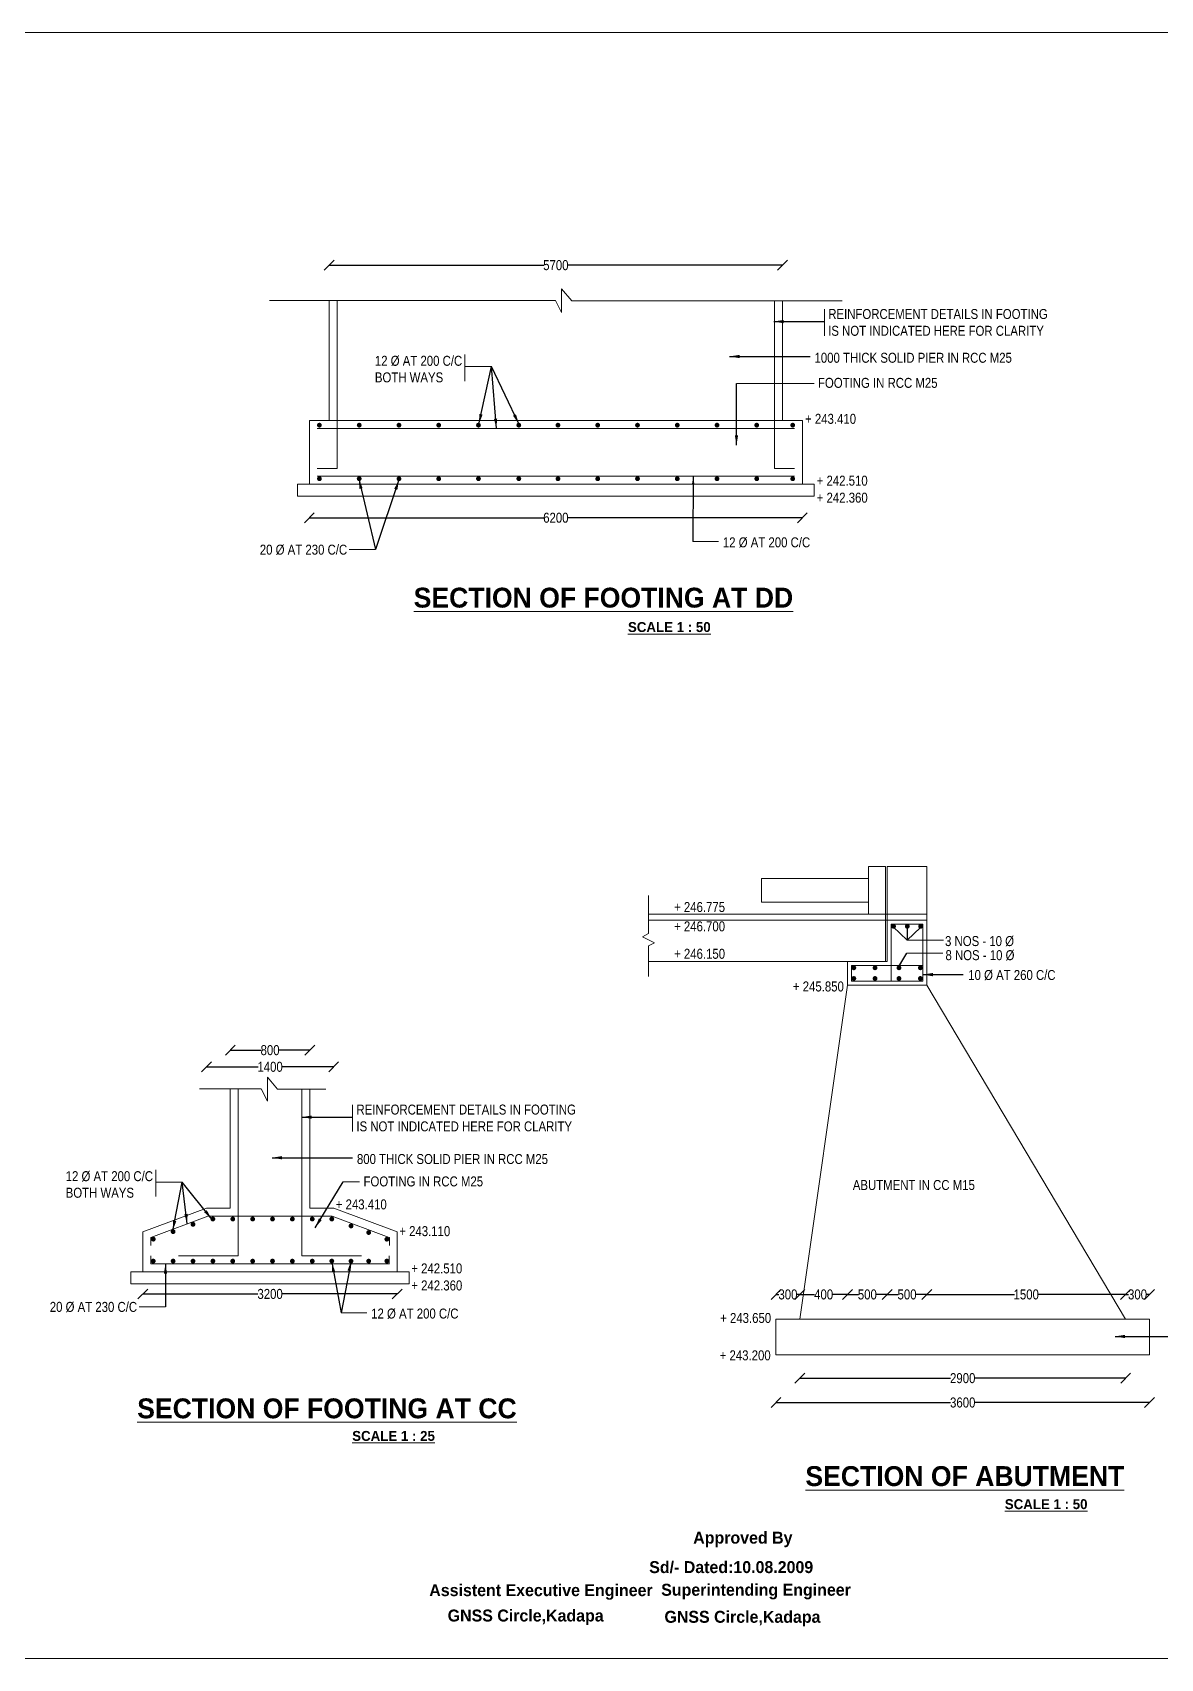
# Model space of a CAD drawing. Header units: millimetres. Extents: x 700700 to 768171, y 47375 to 88272.
# Drawn here: x 717158 to 745529, y 47375 to 88272 of the extents above; entities that cross this region are included whole.
import ezdxf
from ezdxf.enums import TextEntityAlignment as Align

# ---------------------------------------------------------------- set-up
doc = ezdxf.new("R2010")
doc.units = ezdxf.units.MM
doc.header["$LTSCALE"] = 300
doc.header["$MEASUREMENT"] = 0
doc.layers.add('MAIN', color=7, linetype='Continuous')
doc.styles.add('ARIAL NARROW', font='ARIALN.TTF', dxfattribs={"height": 250})
doc.styles.add('arn', font='ARIALN.TTF')
doc.styles.add('CITYBLUEPR', font='cityb___.ttf')
doc.dimstyles.new('STANDARD$0', dxfattribs={"dimscale": 88.888889, "dimtxt": 0.02, "dimasz": 0.02, "dimexe": 0.05, "dimexo": 0.1, "dimgap": 0.002, "dimtad": 2, "dimdec": 0, "dimzin": 1, "dimdsep": 46, "dimtxsty": 'Standard', "dimcen": 0.09, "dimadec": 0, "dimazin": 0, "dimtfac": 1, "dimtdec": 4, "dimtofl": 0, "dimtmove": 0, "dimatfit": 3, "dimfxl": 1, "dimtolj": 1, "dimtzin": 1, "dimarcsym": 0})
doc.dimstyles.new('STANDARD$7', dxfattribs={"dimtxt": 2, "dimasz": 2, "dimexe": 1.25, "dimexo": 0.625, "dimtad": 1, "dimdec": 0, "dimlfac": 0.5, "dimdsep": 46, "dimtxsty": 'ARIAL NARROW', "dimcen": 2.5, "dimdle": 0.1, "dimse1": 1, "dimse2": 1, "dimadec": 0, "dimazin": 0, "dimtfac": 1, "dimtdec": 0, "dimtmove": 0, "dimatfit": 3, "dimfxl": 1, "dimtolj": 1, "dimtzin": 0, "dimarcsym": 0})

# ---------------------------------------------------------------- blocks, each defined once
blk = doc.blocks.new('_Oblique')
at = {"color": 0, "linetype": 'ByBlock', "lineweight": -2}
blk.add_line((-0.5, -0.5), (0.5, 0.5), dxfattribs=at)
blk = doc.blocks.new('*D57')
at = {"layer": 'Defpoints', "color": 0, "linetype": 'ByBlock', "lineweight": 9, "transparency": 16777216}
for p in [(724133, 62675), (722133, 58702), (724133, 58702)]:
    blk.add_point(p, dxfattribs=at)
at = {"layer": 'MAIN', "color": 0, "linetype": 'ByBlock', "lineweight": -2, "transparency": 16777216}
for p, q in [((722133, 62675), (722906, 62675)), ((724133, 62675), (723359, 62675))]:
    blk.add_line(p, q, dxfattribs=at)
at = {"layer": 'MAIN', "color": 0, "linetype": 'ByBlock', "lineweight": -2, "transparency": 16777216, "xscale": 250, "yscale": 250, "zscale": 250, "rotation": 180}
blk.add_blockref('_Oblique', (722133, 62675), dxfattribs=at)
at = {"layer": 'MAIN', "color": 0, "linetype": 'ByBlock', "lineweight": -2, "transparency": 16777216, "xscale": 250, "yscale": 250, "zscale": 250}
blk.add_blockref('_Oblique', (724133, 62675), dxfattribs=at)
at = {"layer": 'MAIN', "color": 0, "linetype": 'ByBlock', "lineweight": 9, "transparency": 16777216, "insert": (723133, 62675), "char_height": 250, "attachment_point": 5, "style": 'ARIAL NARROW'}
blk.add_mtext('\\A1;800', dxfattribs=at)
blk = doc.blocks.new('*D58')
at = {"layer": 'Defpoints', "color": 0, "linetype": 'ByBlock', "lineweight": 9, "transparency": 16777216}
for p in [(724733, 62256), (721533, 58702), (724733, 58702)]:
    blk.add_point(p, dxfattribs=at)
at = {"layer": 'MAIN', "color": 0, "linetype": 'ByBlock', "lineweight": -2, "transparency": 16777216}
for p, q in [((721533, 62256), (722836, 62256)), ((724733, 62256), (723429, 62256))]:
    blk.add_line(p, q, dxfattribs=at)
at = {"layer": 'MAIN', "color": 0, "linetype": 'ByBlock', "lineweight": -2, "transparency": 16777216, "xscale": 250, "yscale": 250, "zscale": 250, "rotation": 180}
blk.add_blockref('_Oblique', (721533, 62256), dxfattribs=at)
at = {"layer": 'MAIN', "color": 0, "linetype": 'ByBlock', "lineweight": -2, "transparency": 16777216, "xscale": 250, "yscale": 250, "zscale": 250}
blk.add_blockref('_Oblique', (724733, 62256), dxfattribs=at)
at = {"layer": 'MAIN', "color": 0, "linetype": 'ByBlock', "lineweight": 9, "transparency": 16777216, "insert": (723133, 62256), "char_height": 250, "attachment_point": 5, "style": 'ARIAL NARROW'}
blk.add_mtext('\\A1;1400', dxfattribs=at)
blk = doc.blocks.new('*D59')
at = {"layer": 'Defpoints', "color": 0, "linetype": 'ByBlock', "lineweight": 9, "transparency": 16777216}
for p in [(719933, 57102), (726333, 57102), (726333, 56543)]:
    blk.add_point(p, dxfattribs=at)
at = {"layer": 'MAIN', "color": 0, "linetype": 'ByBlock', "lineweight": -2, "transparency": 16777216}
for p, q in [((719933, 56543), (722827, 56543)), ((726333, 56543), (723439, 56543))]:
    blk.add_line(p, q, dxfattribs=at)
at = {"layer": 'MAIN', "color": 0, "linetype": 'ByBlock', "lineweight": -2, "transparency": 16777216, "xscale": 250, "yscale": 250, "zscale": 250, "rotation": 180}
blk.add_blockref('_Oblique', (719933, 56543), dxfattribs=at)
at = {"layer": 'MAIN', "color": 0, "linetype": 'ByBlock', "lineweight": -2, "transparency": 16777216, "xscale": 250, "yscale": 250, "zscale": 250}
blk.add_blockref('_Oblique', (726333, 56543), dxfattribs=at)
at = {"layer": 'MAIN', "color": 0, "linetype": 'ByBlock', "lineweight": 9, "transparency": 16777216, "insert": (723133, 56543), "char_height": 250, "attachment_point": 5, "style": 'ARIAL NARROW'}
blk.add_mtext('\\A1;3200', dxfattribs=at)
blk = doc.blocks.new('*D60')
at = {"layer": 'Defpoints', "color": 0, "linetype": 'ByBlock', "lineweight": 9, "transparency": 16777216}
for p in [(736021, 82420), (724621, 81535), (736021, 81526)]:
    blk.add_point(p, dxfattribs=at)
at = {"layer": 'MAIN', "color": 0, "linetype": 'ByBlock', "lineweight": -2, "transparency": 16777216}
for p, q in [((724621, 82420), (730015, 82420)), ((736021, 82420), (730627, 82420))]:
    blk.add_line(p, q, dxfattribs=at)
at = {"layer": 'MAIN', "color": 0, "linetype": 'ByBlock', "lineweight": -2, "transparency": 16777216, "xscale": 250, "yscale": 250, "zscale": 250, "rotation": 180}
blk.add_blockref('_Oblique', (724621, 82420), dxfattribs=at)
at = {"layer": 'MAIN', "color": 0, "linetype": 'ByBlock', "lineweight": -2, "transparency": 16777216, "xscale": 250, "yscale": 250, "zscale": 250}
blk.add_blockref('_Oblique', (736021, 82420), dxfattribs=at)
at = {"layer": 'MAIN', "color": 0, "linetype": 'ByBlock', "lineweight": 9, "transparency": 16777216, "insert": (730321, 82420), "char_height": 250, "attachment_point": 5, "style": 'ARIAL NARROW'}
blk.add_mtext('\\A1;5700', dxfattribs=at)
blk = doc.blocks.new('*D61')
at = {"layer": 'Defpoints', "color": 0, "linetype": 'ByBlock', "lineweight": 9, "transparency": 16777216}
for p in [(724121, 76910), (736521, 76910), (736521, 76066)]:
    blk.add_point(p, dxfattribs=at)
at = {"layer": 'MAIN', "color": 0, "linetype": 'ByBlock', "lineweight": -2, "transparency": 16777216}
for p, q in [((724121, 76066), (730015, 76066)), ((736521, 76066), (730627, 76066))]:
    blk.add_line(p, q, dxfattribs=at)
at = {"layer": 'MAIN', "color": 0, "linetype": 'ByBlock', "lineweight": -2, "transparency": 16777216, "xscale": 250, "yscale": 250, "zscale": 250, "rotation": 180}
blk.add_blockref('_Oblique', (724121, 76066), dxfattribs=at)
at = {"layer": 'MAIN', "color": 0, "linetype": 'ByBlock', "lineweight": -2, "transparency": 16777216, "xscale": 250, "yscale": 250, "zscale": 250}
blk.add_blockref('_Oblique', (736521, 76066), dxfattribs=at)
at = {"layer": 'MAIN', "color": 0, "linetype": 'ByBlock', "lineweight": 9, "transparency": 16777216, "insert": (730321, 76066), "char_height": 250, "attachment_point": 5, "style": 'ARIAL NARROW'}
blk.add_mtext('\\A1;6200', dxfattribs=at)
blk = doc.blocks.new('*D62')
at = {"layer": 'Defpoints', "color": 0, "linetype": 'ByBlock', "lineweight": 9, "transparency": 16777216}
for p in [(735858, 55013), (745253, 55013), (745253, 53812)]:
    blk.add_point(p, dxfattribs=at)
at = {"layer": 'MAIN', "color": 0, "linetype": 'ByBlock', "lineweight": -2, "transparency": 16777216}
for p, q in [((735858, 53812), (740250, 53812)), ((745253, 53812), (740861, 53812))]:
    blk.add_line(p, q, dxfattribs=at)
at = {"layer": 'MAIN', "color": 0, "linetype": 'ByBlock', "lineweight": -2, "transparency": 16777216, "xscale": 250, "yscale": 250, "zscale": 250, "rotation": 180}
blk.add_blockref('_Oblique', (735858, 53812), dxfattribs=at)
at = {"layer": 'MAIN', "color": 0, "linetype": 'ByBlock', "lineweight": -2, "transparency": 16777216, "xscale": 250, "yscale": 250, "zscale": 250}
blk.add_blockref('_Oblique', (745253, 53812), dxfattribs=at)
at = {"layer": 'MAIN', "color": 0, "linetype": 'ByBlock', "lineweight": 9, "transparency": 16777216, "insert": (740555, 53812), "char_height": 250, "attachment_point": 5, "style": 'ARIAL NARROW'}
blk.add_mtext('\\A1;3600', dxfattribs=at)
blk = doc.blocks.new('*D63')
at = {"layer": 'Defpoints', "color": 0, "linetype": 'ByBlock', "lineweight": 9, "transparency": 16777216}
for p in [(736457, 55913), (744653, 55913), (744653, 54425)]:
    blk.add_point(p, dxfattribs=at)
at = {"layer": 'MAIN', "color": 0, "linetype": 'ByBlock', "lineweight": -2, "transparency": 16777216}
for p, q in [((736457, 54425), (740248, 54425)), ((744653, 54425), (740863, 54425))]:
    blk.add_line(p, q, dxfattribs=at)
at = {"layer": 'MAIN', "color": 0, "linetype": 'ByBlock', "lineweight": -2, "transparency": 16777216, "xscale": 250, "yscale": 250, "zscale": 250, "rotation": 180}
blk.add_blockref('_Oblique', (736457, 54425), dxfattribs=at)
at = {"layer": 'MAIN', "color": 0, "linetype": 'ByBlock', "lineweight": -2, "transparency": 16777216, "xscale": 250, "yscale": 250, "zscale": 250}
blk.add_blockref('_Oblique', (744653, 54425), dxfattribs=at)
at = {"layer": 'MAIN', "color": 0, "linetype": 'ByBlock', "lineweight": 9, "transparency": 16777216, "insert": (740555, 54425), "char_height": 250, "attachment_point": 5, "style": 'ARIAL NARROW'}
blk.add_mtext('\\A1;2900', dxfattribs=at)
blk = doc.blocks.new('*D64')
at = {"layer": 'Defpoints', "color": 0, "linetype": 'ByBlock', "lineweight": 9, "transparency": 16777216}
for p in [(736457, 56530), (735858, 56327), (736457, 56327)]:
    blk.add_point(p, dxfattribs=at)
at = {"layer": 'MAIN', "color": 0, "linetype": 'ByBlock', "lineweight": -2, "transparency": 16777216}
for p, q in [((735858, 56530), (735931, 56530)), ((736458, 56530), (736384, 56530))]:
    blk.add_line(p, q, dxfattribs=at)
at = {"layer": 'MAIN', "color": 0, "linetype": 'ByBlock', "lineweight": -2, "transparency": 16777216, "xscale": 250, "yscale": 250, "zscale": 250, "rotation": 180}
blk.add_blockref('_Oblique', (735858, 56530), dxfattribs=at)
at = {"layer": 'MAIN', "color": 0, "linetype": 'ByBlock', "lineweight": -2, "transparency": 16777216, "xscale": 250, "yscale": 250, "zscale": 250}
blk.add_blockref('_Oblique', (736457, 56530), dxfattribs=at)
at = {"layer": 'MAIN', "color": 0, "linetype": 'ByBlock', "lineweight": 9, "transparency": 16777216, "insert": (736158, 56530), "char_height": 250, "attachment_point": 5, "style": 'ARIAL NARROW'}
blk.add_mtext('\\A1;300', dxfattribs=at)
blk = doc.blocks.new('*D65')
at = {"layer": 'Defpoints', "color": 0, "linetype": 'ByBlock', "lineweight": 9, "transparency": 16777216}
for p in [(737657, 64752), (737657, 56530), (736457, 56356)]:
    blk.add_point(p, dxfattribs=at)
at = {"layer": 'MAIN', "color": 0, "linetype": 'ByBlock', "lineweight": -2, "transparency": 16777216}
for p, q in [((736457, 56530), (736827, 56530)), ((737657, 56530), (737287, 56530))]:
    blk.add_line(p, q, dxfattribs=at)
at = {"layer": 'MAIN', "color": 0, "linetype": 'ByBlock', "lineweight": -2, "transparency": 16777216, "xscale": 250, "yscale": 250, "zscale": 250, "rotation": 180}
blk.add_blockref('_Oblique', (736457, 56530), dxfattribs=at)
at = {"layer": 'MAIN', "color": 0, "linetype": 'ByBlock', "lineweight": -2, "transparency": 16777216, "xscale": 250, "yscale": 250, "zscale": 250}
blk.add_blockref('_Oblique', (737657, 56530), dxfattribs=at)
at = {"layer": 'MAIN', "color": 0, "linetype": 'ByBlock', "lineweight": 9, "transparency": 16777216, "insert": (737057, 56530), "char_height": 250, "attachment_point": 5, "style": 'ARIAL NARROW'}
blk.add_mtext('\\A1;400', dxfattribs=at)
blk = doc.blocks.new('*D66')
at = {"layer": 'Defpoints', "color": 0, "linetype": 'ByBlock', "lineweight": 9, "transparency": 16777216}
for p in [(738656, 65345), (737657, 64737), (738656, 56530)]:
    blk.add_point(p, dxfattribs=at)
at = {"layer": 'MAIN', "color": 0, "linetype": 'ByBlock', "lineweight": -2, "transparency": 16777216}
for p, q in [((737657, 56530), (737930, 56530)), ((738656, 56530), (738383, 56530))]:
    blk.add_line(p, q, dxfattribs=at)
at = {"layer": 'MAIN', "color": 0, "linetype": 'ByBlock', "lineweight": -2, "transparency": 16777216, "xscale": 250, "yscale": 250, "zscale": 250, "rotation": 180}
blk.add_blockref('_Oblique', (737657, 56530), dxfattribs=at)
at = {"layer": 'MAIN', "color": 0, "linetype": 'ByBlock', "lineweight": -2, "transparency": 16777216, "xscale": 250, "yscale": 250, "zscale": 250}
blk.add_blockref('_Oblique', (738656, 56530), dxfattribs=at)
at = {"layer": 'MAIN', "color": 0, "linetype": 'ByBlock', "lineweight": 9, "transparency": 16777216, "insert": (738156, 56530), "char_height": 250, "attachment_point": 5, "style": 'ARIAL NARROW'}
blk.add_mtext('\\A1;500', dxfattribs=at)
blk = doc.blocks.new('*D67')
at = {"layer": 'Defpoints', "color": 0, "linetype": 'ByBlock', "lineweight": 9, "transparency": 16777216}
for p in [(739655, 65345), (738656, 64737), (739655, 56530)]:
    blk.add_point(p, dxfattribs=at)
at = {"layer": 'MAIN', "color": 0, "linetype": 'ByBlock', "lineweight": -2, "transparency": 16777216}
for p, q in [((738656, 56530), (738929, 56530)), ((739655, 56530), (739381, 56530))]:
    blk.add_line(p, q, dxfattribs=at)
at = {"layer": 'MAIN', "color": 0, "linetype": 'ByBlock', "lineweight": -2, "transparency": 16777216, "xscale": 250, "yscale": 250, "zscale": 250, "rotation": 180}
blk.add_blockref('_Oblique', (738656, 56530), dxfattribs=at)
at = {"layer": 'MAIN', "color": 0, "linetype": 'ByBlock', "lineweight": -2, "transparency": 16777216, "xscale": 250, "yscale": 250, "zscale": 250}
blk.add_blockref('_Oblique', (739655, 56530), dxfattribs=at)
at = {"layer": 'MAIN', "color": 0, "linetype": 'ByBlock', "lineweight": 9, "transparency": 16777216, "insert": (739155, 56530), "char_height": 250, "attachment_point": 5, "style": 'ARIAL NARROW'}
blk.add_mtext('\\A1;500', dxfattribs=at)
blk = doc.blocks.new('*D68')
at = {"layer": 'Defpoints', "color": 0, "linetype": 'ByBlock', "lineweight": 9, "transparency": 16777216}
for p in [(739655, 64314), (744652, 56530), (744652, 55918)]:
    blk.add_point(p, dxfattribs=at)
at = {"layer": 'MAIN', "color": 0, "linetype": 'ByBlock', "lineweight": -2, "transparency": 16777216}
for p, q in [((739654, 56530), (741857, 56530)), ((744652, 56530), (742450, 56530))]:
    blk.add_line(p, q, dxfattribs=at)
at = {"layer": 'MAIN', "color": 0, "linetype": 'ByBlock', "lineweight": -2, "transparency": 16777216, "xscale": 250, "yscale": 250, "zscale": 250, "rotation": 180}
blk.add_blockref('_Oblique', (739655, 56530), dxfattribs=at)
at = {"layer": 'MAIN', "color": 0, "linetype": 'ByBlock', "lineweight": -2, "transparency": 16777216, "xscale": 250, "yscale": 250, "zscale": 250}
blk.add_blockref('_Oblique', (744652, 56530), dxfattribs=at)
at = {"layer": 'MAIN', "color": 0, "linetype": 'ByBlock', "lineweight": 9, "transparency": 16777216, "insert": (742153, 56530), "char_height": 250, "attachment_point": 5, "style": 'ARIAL NARROW'}
blk.add_mtext('\\A1;1500', dxfattribs=at)
blk = doc.blocks.new('*D69')
at = {"layer": 'Defpoints', "color": 0, "linetype": 'ByBlock', "lineweight": 9, "transparency": 16777216}
for p in [(745252, 56530), (744652, 55918), (745252, 55918)]:
    blk.add_point(p, dxfattribs=at)
at = {"layer": 'MAIN', "color": 0, "linetype": 'ByBlock', "lineweight": -2, "transparency": 16777216}
for p, q in [((744652, 56530), (744726, 56530)), ((745252, 56530), (745178, 56530))]:
    blk.add_line(p, q, dxfattribs=at)
at = {"layer": 'MAIN', "color": 0, "linetype": 'ByBlock', "lineweight": -2, "transparency": 16777216, "xscale": 250, "yscale": 250, "zscale": 250, "rotation": 180}
blk.add_blockref('_Oblique', (744652, 56530), dxfattribs=at)
at = {"layer": 'MAIN', "color": 0, "linetype": 'ByBlock', "lineweight": -2, "transparency": 16777216, "xscale": 250, "yscale": 250, "zscale": 250}
blk.add_blockref('_Oblique', (745252, 56530), dxfattribs=at)
at = {"layer": 'MAIN', "color": 0, "linetype": 'ByBlock', "lineweight": 9, "transparency": 16777216, "insert": (744952, 56530), "char_height": 250, "attachment_point": 5, "style": 'ARIAL NARROW'}
blk.add_mtext('\\A1;300', dxfattribs=at)

msp = doc.modelspace()

# ---------------------------------------------------------------- linework, layer by layer
at = {"lineweight": 9}
for p, q in [((700700.4, 88272.3), (768169.8, 88272.3)), ((730467, 81228.1), (730467, 81825.8)), ((730467, 81825.8), (730723.4, 81527)), ((723121.5, 81535), (730310.2, 81535)), ((730310.2, 81535), (730467, 81228.1)), ((730723.4, 81527), (737520.5, 81527)), ((723065.9, 61395.4), (723065.9, 61993.1)), ((723065.9, 61993.1), (723322.3, 61694.2)), ((721356.2, 61702.3), (722909.1, 61702.3)), ((722909.1, 61702.3), (723065.9, 61395.4)), ((723322.3, 61694.2), (724533.3, 61694.2)), ((768169.8, 47375.1), (700700.4, 47375.1))]:
    msp.add_line(p, q, dxfattribs=at)
at = {"linetype": 'ByBlock', "lineweight": 9}
for p, q in [((724621, 81534.5), (724621.5, 81535)), ((724621, 78509.5), (724621, 81534.5)), ((724821, 77309.5), (724821, 81513.5)), ((735821, 77309.5), (735821, 81513.5)), ((736021, 81526.5), (736020.5, 81527)), ((736021, 78509.5), (736021, 81526.5)), ((737075.6, 81311.5), (737075.6, 80639)), ((728034.5, 80177.3), (728034.5, 79504.8)), ((728700.1, 79867.7), (728034.5, 79867.7)), ((734864, 79447.4), (736816.5, 79447.5)), ((724121, 76909.5), (724121, 78509.5)), ((724121, 78509.5), (736521, 78509.5)), ((724321, 78309.5), (736321, 78309.5)), ((736521, 76909.5), (736521, 78509.5)), ((724321, 77309.5), (724821, 77309.5)), ((735821, 77309.5), (736321, 77309.5)), ((723821, 76909.5), (736821, 76909.5)), ((723821, 76609.5), (723821, 76909.5)), ((724321, 77109.5), (736321, 77109.5)), ((736821, 76909.5), (736821, 76609.5)), ((736821, 76609.5), (723821, 76609.5)), ((725786.5, 75268.3), (725120.9, 75268.3)), ((733768, 75470), (734410.3, 75470)), ((732658.6, 66097.7), (733658.1, 66097.7)), ((732658.6, 65947.8), (733658.1, 65947.8)), ((739655.1, 66097.7), (733658.1, 66097.7)), ((739655.1, 65947.8), (733658.1, 65947.8)), ((738615.6, 64908.3), (738615.6, 66097.7)), ((738655.6, 64908.3), (738655.6, 66097.7)), ((738755.6, 65847.3), (738756.1, 65847.8)), ((738755.6, 64408.6), (738755.6, 65847.3)), ((739554.6, 65847.8), (738756.1, 65847.8)), ((739554.6, 65847.8), (739555.1, 65847.3)), ((739555.1, 64409.1), (739555.1, 65847.3)), ((739655.1, 64308.6), (739655.1, 66097.7)), ((739655.1, 64308.6), (739655.1, 66097.7)), ((739148, 65444.8), (740075, 65444.8)), ((739151.5, 65114.4), (740058, 65114.4)), ((737656.1, 64908.3), (732658.6, 64908.3)), ((737656.1, 64308.6), (737656.1, 64908.3)), ((738655.6, 64908.3), (737656.1, 64908.3)), ((737756.6, 64808.3), (737756.1, 64807.8)), ((737756.1, 64409.1), (737756.1, 64807.8)), ((739555.1, 64808.3), (737756.6, 64808.3)), ((736457.5, 55912.8), (737656.9, 64308.6)), ((739655.1, 64308.6), (737656.1, 64308.6)), ((737756.6, 64408.6), (737756.1, 64409.1)), ((739554.6, 64408.6), (737756.6, 64408.6)), ((739554.6, 64408.6), (739555.1, 64409.1)), ((744653.4, 55912.8), (739655.9, 64308.6)), ((722132.7, 61702.3), (722132.7, 58702.3)), ((722332.7, 61702.3), (722332.7, 57502.3)), ((723932.7, 61702.3), (723932.7, 57502.3)), ((724132.7, 61702.3), (724132.7, 58702.3)), ((725208.5, 61300.8), (725208.5, 60628.3)), ((720257.4, 59668.6), (720257.4, 58996.1)), ((720923, 59359), (720257.4, 59359)), ((724132.7, 59702.3), (724132.7, 58702.3)), ((724968.6, 59361.8), (725385.4, 59361.8)), ((721532.7, 58702.3), (719932.7, 58102.3)), ((721568.8, 58502.2), (720133, 57963.8)), ((722132.7, 58702.3), (721532.7, 58702.3)), ((724132.7, 58502.3), (721569, 58502.3)), ((724132.7, 58702.3), (724732.7, 58702.3)), ((724132.7, 58502.3), (724696.3, 58502.3)), ((726132.3, 57963.8), (724696.5, 58502.2)), ((726332.7, 58102.3), (724732.7, 58702.3)), ((719932.7, 58102.3), (719932.7, 57102.3)), ((726332.7, 57102.3), (726332.7, 58102.3)), ((720132.7, 57963.3), (720132.7, 57763.3)), ((726132.7, 57963.3), (726132.7, 57763.3)), ((720133.2, 57302.3), (720133.2, 57502.3)), ((720133.2, 57302.3), (726132.2, 57302.3)), ((722332.7, 57502.3), (720832.7, 57502.3)), ((723932.7, 57502.3), (725432.7, 57502.3)), ((726132.2, 57302.3), (726132.2, 57502.3)), ((719932.7, 57102.3), (719632.7, 57102.3)), ((719632.7, 57102.3), (719632.7, 56802.3)), ((719932.7, 57102.3), (726332.7, 57102.3)), ((726632.7, 57102.3), (726332.7, 57102.3)), ((726632.7, 56802.3), (726632.7, 57102.3)), ((719632.7, 56802.3), (726632.7, 56802.3)), ((720502.9, 56221.8), (719837.3, 56221.8)), ((724922.1, 56072.1), (725564.4, 56072.1)), ((736457.5, 55912.8), (735857.8, 55912.8)), ((735857.8, 55912.8), (735857.8, 55013.3)), ((736457.5, 55912.8), (744653.4, 55912.8)), ((745253.1, 55912.8), (744653.4, 55912.8)), ((745253.1, 55912.8), (744653.4, 55912.8)), ((745253.1, 55013.3), (745253.1, 55912.8)), ((735857.8, 55013.3), (745253.1, 55013.3)), ((735857.8, 55013.3), (745253.1, 55013.3))]:
    msp.add_line(p, q, dxfattribs=at)
at = {"lineweight": 9, "const_width": 60}
for points in [[(724344.7, 78396.3, -1), (724404.7, 78396.3, -1)], [(725344.7, 78396.3, -1), (725404.7, 78396.3, -1)], [(726344.7, 78396.3, -1), (726404.7, 78396.3, -1)], [(727344.7, 78396.3, -1), (727404.7, 78396.3, -1)], [(728344.7, 78396.3, -1), (728404.7, 78396.3, -1)], [(729359.2, 78396.3, -1), (729419.2, 78396.3, -1)], [(730344.7, 78396.3, -1), (730404.7, 78396.3, -1)], [(731344.7, 78396.3, -1), (731404.7, 78396.3, -1)], [(732344.7, 78396.3, -1), (732404.7, 78396.3, -1)], [(733344.7, 78396.3, -1), (733404.7, 78396.3, -1)], [(734344.7, 78396.3, -1), (734404.7, 78396.3, -1)], [(735344.7, 78396.3, -1), (735404.7, 78396.3, -1)], [(736248.7, 78396.3, -1), (736308.7, 78396.3, -1)], [(724344.7, 77048.3, -1), (724404.7, 77048.3, -1)], [(725344.7, 77048.3, -1), (725404.7, 77048.3, -1)], [(726344.7, 77048.3, -1), (726404.7, 77048.3, -1)], [(727344.7, 77048.3, -1), (727404.7, 77048.3, -1)], [(728344.7, 77048.3, -1), (728404.7, 77048.3, -1)], [(729359.2, 77048.3, -1), (729419.2, 77048.3, -1)], [(730344.7, 77048.3, -1), (730404.7, 77048.3, -1)], [(731344.7, 77048.3, -1), (731404.7, 77048.3, -1)], [(732344.7, 77048.3, -1), (732404.7, 77048.3, -1)], [(733344.7, 77048.3, -1), (733404.7, 77048.3, -1)], [(734344.7, 77048.3, -1), (734404.7, 77048.3, -1)], [(735344.7, 77048.3, -1), (735404.7, 77048.3, -1)], [(736248.7, 77048.3, -1), (736308.7, 77048.3, -1)], [(738786.2, 65791.3, -1), (738846.2, 65791.3, -1)], [(739131.2, 65791.3, -1), (739191.2, 65791.3, -1)], [(739465.7, 65791.3, -1), (739525.7, 65791.3, -1)], [(737786.2, 64747.3, -1), (737846.2, 64747.3, -1)], [(738320.2, 64747.3, -1), (738380.2, 64747.3, -1)], [(738920.7, 64747.3, -1), (738980.7, 64747.3, -1)], [(739460.2, 64747.3, -1), (739520.2, 64747.3, -1)], [(737786.2, 64479.3, -1), (737846.2, 64479.3, -1)], [(738320.2, 64479.3, -1), (738380.2, 64479.3, -1)], [(738920.7, 64479.3, -1), (738980.7, 64479.3, -1)], [(739460.2, 64479.3, -1), (739520.2, 64479.3, -1)], [(721664.1, 58428, -1), (721724.1, 58428, -1)], [(722164.1, 58428, -1), (722224.1, 58428, -1)], [(722664.1, 58428, -1), (722724.1, 58428, -1)], [(723164.1, 58428, -1), (723224.1, 58428, -1)], [(723664.1, 58428, -1), (723724.1, 58428, -1)], [(724164.1, 58428, -1), (724224.1, 58428, -1)], [(724655.6, 58428, -1), (724715.6, 58428, -1)], [(720664.1, 58110, -1), (720724.1, 58110, -1)], [(721164.1, 58295, -1), (721224.1, 58295, -1)], [(725138.6, 58253.5, -1), (725198.6, 58253.5, -1)], [(725583.1, 58089, -1), (725643.1, 58089, -1)], [(720164.1, 57922.5, -1), (720224.1, 57922.5, -1)], [(726040.1, 57921, -1), (726100.1, 57921, -1)], [(720164.1, 57370.5, -1), (720224.1, 57370.5, -1)], [(720664.1, 57370.5, -1), (720724.1, 57370.5, -1)], [(721164.1, 57370.5, -1), (721224.1, 57370.5, -1)], [(721664.1, 57370.5, -1), (721724.1, 57370.5, -1)], [(722164.1, 57370.5, -1), (722224.1, 57370.5, -1)], [(722664.1, 57370.5, -1), (722724.1, 57370.5, -1)], [(723164.1, 57370.5, -1), (723224.1, 57370.5, -1)], [(723664.1, 57370.5, -1), (723724.1, 57370.5, -1)], [(724164.1, 57370.5, -1), (724224.1, 57370.5, -1)], [(724655.6, 57370.5, -1), (724715.6, 57370.5, -1)], [(725138.6, 57370.5, -1), (725198.6, 57370.5, -1)], [(725583.1, 57370.5, -1), (725643.1, 57370.5, -1)], [(726040.1, 57370.5, -1), (726100.1, 57370.5, -1)]]:
    msp.add_lwpolyline(points, format="xyb", close=True, dxfattribs=at)
at = {"linetype": 'ByBlock', "lineweight": 9}
msp.add_lwpolyline([(735493.2, 66397.6), (738185.8, 66397.6), (738185.8, 66997.3), (735493.2, 66997.3)], close=True, dxfattribs=at)
for centre, start, end in [((721569, 58501.8), 90, 110.55605), ((724696.3, 58501.8), 69.44395, 90), ((720133.2, 57963.3), 110.55605, 180), ((726132.2, 57963.3), 0, 69.44395), ((720133.2, 57302.8), 180, 270), ((726132.2, 57302.8), 270, 0)]:
    msp.add_arc(centre, 0.5, start, end, dxfattribs=at)
at = {"layer": 'MAIN', "linetype": 'ByBlock', "lineweight": 9}
for p, q in [((738185.8, 67297.1), (738615.6, 67297.1)), ((738185.8, 66097.7), (738185.8, 67297.1)), ((738615.6, 66097.7), (738615.6, 67297.1)), ((738655.6, 66097.7), (738655.6, 67297.1)), ((738655.6, 67297.1), (739655.1, 67297.1)), ((739655.1, 66097.7), (739655.1, 67297.1)), ((739655.1, 66097.7), (739655.1, 66797.4)), ((732648.6, 65606.9), (732648.6, 66562.5))]:
    msp.add_line(p, q, dxfattribs=at)
at = {"layer": 'MAIN', "lineweight": 9}
for p, q in [((732496.9, 65529.6), (732648.6, 65606.9)), ((732800.2, 65375.1), (732496.9, 65529.6)), ((732800.2, 65374.9), (732648.5, 65297.7)), ((732648.5, 65297.7), (732648.5, 64526.8))]:
    msp.add_line(p, q, dxfattribs=at)

# ---------------------------------------------------------------- texts
at = {"lineweight": 9}
for s, height, style, p in [('REINFORCEMENT DETAILS IN FOOTING', 250, 'ARIAL NARROW', (737172.8, 81067.5)), ('REINFORCEMENT DETAILS IN FOOTING', 250, 'ARIAL NARROW', (725305.7, 61056.7)), ('      Approved By', 300, 'CITYBLUEPR', (733107.8, 50263.2)), ('Sd/- Dated:10.08.2009', 300, 'CITYBLUEPR', (732669.4, 49523.2)), ('Assistent Executive Engineer', 300, 'CITYBLUEPR', (727137.4, 48943.2)), ('Superintending Engineer', 300, 'CITYBLUEPR', (732970.9, 48953.2)), ('GNSS Circle,Kadapa', 300, 'CITYBLUEPR', (727600, 48305.5)), ('GNSS Circle,Kadapa', 300, 'CITYBLUEPR', (733052.5, 48273.2))]:
    msp.add_text(s, height=height, dxfattribs=dict(at, style=style)).set_placement(p)
at = {"lineweight": 9, "char_height": 250, "attachment_point": 7, "style": 'ARIAL NARROW'}
for s, insert in [(' IS NOT INDICATED HERE FOR CLARITY', (737091.4, 80641.1)), ('1000 THICK SOLID PIER IN RCC M25', (736827.4, 79962.9)), ('12 %%C AT 200 C/C\\PBOTH WAYS', (725769, 79469.6)), ('FOOTING IN RCC M25', (736914.7, 79331.7)), ('20 %%C AT 230 C/C', (722875.1, 75130.7)), ('12 %%C AT 200 C/C ', (734522.1, 75314.6)), ('3 NOS - 10 %%C', (740110.4, 65285)), ('8 NOS - 10 %%C', (740121.4, 64930.9)), ('10 %%C AT 260 C/C', (740694.2, 64432.1)), (' IS NOT INDICATED HERE FOR CLARITY', (725224.3, 60630.4)), ('800 THICK SOLID PIER IN RCC M25', (725318.3, 59809.2)), ('12 %%C AT 200 C/C\\PBOTH WAYS', (717991.9, 58960.9)), ('FOOTING IN RCC M25', (725483.6, 59245.9)), ('ABUTMENT IN CC M15', (737790.4, 59155.7)), ('20 %%C AT 230 C/C', (717591.5, 56084.1)), ('12 %%C AT 200 C/C ', (725676.1, 55916.7))]:
    msp.add_mtext(s, dxfattribs=dict(at, insert=insert))
at = {"layer": 'MAIN', "lineweight": 9}
for s, height, style, p in [('+ 243.410', 250, 'ARIAL NARROW', (736589.9, 78430.4)), ('+ 242.510', 250, 'ARIAL NARROW', (736882.4, 76876.1)), ('+ 242.360', 250, 'ARIAL NARROW', (736883, 76447.5)), ('%%USECTION OF FOOTING AT DD', 500, 'CITYBLUEPR', (726745, 73808.1)), ('%%USCALE 1 : 50', 250, 'CITYBLUEPR', (732134.5, 73192.9)), ('+ 246.775', 250, 'ARIAL NARROW', (733295, 66152)), ('+ 246.700', 250, 'ARIAL NARROW', (733295, 65665.5)), ('+ 246.150', 250, 'ARIAL NARROW', (733295, 64975)), ('+ 245.850', 250, 'ARIAL NARROW', (736283.7, 64153.4)), ('+ 243.410', 250, 'ARIAL NARROW', (724785.3, 58671.2)), ('+ 243.110', 250, 'ARIAL NARROW', (726383.3, 57998.8)), ('+ 242.510', 250, 'ARIAL NARROW', (726685.3, 57061.4)), ('+ 242.360', 250, 'ARIAL NARROW', (726685.9, 56632.8)), ('+ 243.650', 250, 'ARIAL NARROW', (734454.1, 55815.2)), ('+ 243.200', 250, 'ARIAL NARROW', (734442.5, 54875.3)), ('%%USECTION OF FOOTING AT CC', 500, 'CITYBLUEPR', (719790.2, 53416.1)), ('%%USCALE 1 : 25', 250, 'CITYBLUEPR', (725198.2, 52847.9))]:
    msp.add_text(s, height=height, dxfattribs=dict(at, style=style)).set_placement(p)
at = {"layer": 'MAIN', "lineweight": 9, "style": 'CITYBLUEPR'}
for s, height, p in [('%%uSECTION OF ABUTMENT', 500, (740608.5, 51712.3)), ('%%USCALE 1 : 50', 250, (742653.3, 51131.9))]:
    msp.add_text(s, height=height, dxfattribs=at).set_placement(p, align=Align.CENTER)

# ---------------------------------------------------------------- dimensions: what is measured, and where the dimension line sits
at = {"layer": 'MAIN', "linetype": 'ByBlock', "lineweight": 9}
for base, p1, p2, text, picture, middle in [((736021, 82420), (724621.5, 81535), (736021, 81526.5), '5700', '*D60', (730321.2, 82420)), ((736521, 76065.5), (724121, 76909.5), (736521, 76909.5), '6200', '*D61', (730321, 76065.5)), ((738655.7, 56529.5), (737657, 64736.7), (738655.7, 65345.3), '500', '*D66', (738156.3, 56529.5)), ((739654.6, 56529.5), (738655.8, 64736.7), (739654.6, 65345.3), '500', '*D67', (739155.2, 56529.5)), ((737656.9, 56529.5), (736457.5, 56356.3), (737656.9, 64752.1), '400', '*D65', (737057.2, 56529.5)), ((744652.1, 56529.5), (739654.6, 64314.1), (744652.1, 55918.3), '1500', '*D68', (742153.3, 56529.5)), ((724132.7, 62675.3), (722132.7, 58702.3), (724132.7, 58702.3), '800', '*D57', (723132.7, 62675.3)), ((724732.7, 62255.8), (721532.7, 58702.3), (724732.7, 58702.3), '1400', '*D58', (723132.7, 62255.8)), ((726332.7, 56542.8), (719932.7, 57102.3), (726332.7, 57102.3), '3200', '*D59', (723132.7, 56542.8)), ((736457.5, 56529.5), (735857.8, 56326.8), (736457.5, 56326.8), '300', '*D64', (736157.6, 56529.5)), ((745251.8, 56529.5), (744652.1, 55918.3), (745251.8, 55918.3), '300', '*D69', (744951.9, 56529.5)), ((744653.4, 54425), (736457.5, 55912.8), (744653.4, 55912.8), '2900', '*D63', (740555.4, 54425)), ((745253.1, 53812), (735857.8, 55013.3), (745253.1, 55013.3), '3600', '*D62', (740555.4, 53812))]:
    dim = msp.add_linear_dim(base=base, p1=p1, p2=p2, text=text, dimstyle='STANDARD$0', override={"dimscale": 1, "dimtxt": 250, "dimasz": 250, "dimexe": 0.18, "dimexo": 0.0625, "dimgap": 0.09, "dimtad": 0, "dimzin": 0, "dimtxsty": 'ARIAL NARROW', "dimblk1": 'Oblique', "dimblk2": 'Oblique', "dimsah": 1, "dimcen": 0.0851, "dimdle": 0.1, "dimse1": 1, "dimse2": 1, "dimtdec": 0, "dimtzin": 0}, dxfattribs=at)
    dim.commit()
    dim.dimension.update_dxf_attribs({"geometry": picture, "text_midpoint": middle})

# ---------------------------------------------------------------- leaders
at = {"lineweight": 9}
for points, override in [([(735800, 81001.9), (737075.6, 81001.9)], {"dimtxt": 300, "dimasz": 250, "dimexe": 0.18, "dimexo": 0.0625, "dimgap": 0.09, "dimtad": 0, "dimtoh": 1, "dimlfac": 1, "dimzin": 0, "dimtxsty": 'arn', "dimcen": 0.09, "dimdle": 200, "dimtdec": 4, "dimtofl": 0}), ([(734690.5, 80123.9), (736717.6, 80123.9)], {"dimtxt": 300, "dimasz": 250, "dimexe": 0.18, "dimexo": 0.0625, "dimgap": 0.09, "dimtad": 0, "dimtoh": 1, "dimlfac": 1, "dimzin": 0, "dimtxsty": 'arn', "dimcen": 0.09, "dimdle": 200, "dimtdec": 4, "dimtofl": 0}), ([(728384.6, 78424.6), (728700.1, 79867.7)], {"dimtxt": 300, "dimasz": 250, "dimexe": 0.18, "dimexo": 0.0625, "dimgap": 0.09, "dimtad": 0, "dimtoh": 1, "dimlfac": 1, "dimzin": 0, "dimtxsty": 'arn', "dimcen": 0.09, "dimdle": 200, "dimtdec": 4, "dimtofl": 0}), ([(729389.2, 78426.3), (728700.1, 79867.7)], {"dimtxt": 300, "dimasz": 250, "dimexe": 0.18, "dimexo": 0.0625, "dimgap": 0.09, "dimtad": 0, "dimtoh": 1, "dimlfac": 1, "dimzin": 0, "dimtxsty": 'arn', "dimcen": 0.09, "dimdle": 200, "dimtdec": 4, "dimtofl": 0}), ([(728824.7, 78309.5), (728700.1, 79867.7)], {"dimtxt": 300, "dimasz": 250, "dimexe": 0.18, "dimexo": 0.0625, "dimgap": 0.09, "dimtad": 0, "dimtoh": 1, "dimlfac": 1, "dimzin": 0, "dimtxsty": 'arn', "dimcen": 0.09, "dimdle": 200, "dimtdec": 4, "dimtofl": 0}), ([(734864.1, 77891.6), (734864, 79447.4)], {"dimtxt": 300, "dimasz": 250, "dimexe": 0.18, "dimexo": 0.0625, "dimgap": 0.09, "dimtad": 0, "dimtoh": 1, "dimlfac": 1, "dimzin": 0, "dimtxsty": 'arn', "dimcen": 0.09, "dimdle": 200, "dimtdec": 4, "dimtofl": 0}), ([(725362.7, 77046.4), (725786.5, 75268.3)], {"dimtxt": 300, "dimasz": 250, "dimexe": 0.18, "dimexo": 0.0625, "dimgap": 0.09, "dimtad": 0, "dimtoh": 1, "dimlfac": 1, "dimzin": 0, "dimtxsty": 'arn', "dimcen": 0.09, "dimdle": 200, "dimtdec": 4, "dimtofl": 0}), ([(726374.7, 77018.3), (725786.5, 75268.3)], {"dimtxt": 300, "dimasz": 250, "dimexe": 0.18, "dimexo": 0.0625, "dimgap": 0.09, "dimtad": 0, "dimtoh": 1, "dimlfac": 1, "dimzin": 0, "dimtxsty": 'arn', "dimcen": 0.09, "dimdle": 200, "dimtdec": 4, "dimtofl": 0}), ([(733776.6, 77096.3), (733768, 75470)], {"dimtxt": 300, "dimasz": 200, "dimexe": 0.18, "dimexo": 0.0625, "dimgap": 0.09, "dimtad": 0, "dimtoh": 1, "dimlfac": 1, "dimzin": 0, "dimtxsty": 'arn', "dimcen": 0.09, "dimdle": 200, "dimse1": 1, "dimse2": 1, "dimtdec": 4, "dimtofl": 0}), ([(738802.8, 65779.1), (739154.6, 65444.6)], {"dimtxt": 300, "dimasz": 100, "dimexe": 0.18, "dimexo": 0.0625, "dimgap": 0.09, "dimtad": 0, "dimtoh": 1, "dimlfac": 1, "dimzin": 0, "dimtxsty": 'arn', "dimcen": 0.09, "dimdle": 200, "dimtdec": 4, "dimtofl": 0}), ([(739161.2, 65761.3), (739154.6, 65444.6)], {"dimtxt": 300, "dimasz": 100, "dimexe": 0.18, "dimexo": 0.0625, "dimgap": 0.09, "dimtad": 0, "dimtoh": 1, "dimlfac": 1, "dimzin": 0, "dimtxsty": 'arn', "dimcen": 0.09, "dimdle": 200, "dimtdec": 4, "dimtofl": 0}), ([(739495.7, 65761.3), (739154.6, 65444.6)], {"dimtxt": 300, "dimasz": 100, "dimexe": 0.18, "dimexo": 0.0625, "dimgap": 0.09, "dimtad": 0, "dimtoh": 1, "dimlfac": 1, "dimzin": 0, "dimtxsty": 'arn', "dimcen": 0.09, "dimdle": 200, "dimtdec": 4, "dimtofl": 0}), ([(738950.7, 64777.3), (739151.5, 65114.4)], {"dimtxt": 300, "dimasz": 100, "dimexe": 0.18, "dimexo": 0.0625, "dimgap": 0.09, "dimtad": 0, "dimtoh": 1, "dimlfac": 1, "dimzin": 0, "dimtxsty": 'arn', "dimcen": 0.09, "dimdle": 200, "dimtdec": 4, "dimtofl": 0}), ([(739555, 64576.4), (740568.6, 64576.4)], {"dimtxt": 300, "dimasz": 250, "dimexe": 0.18, "dimexo": 0.0625, "dimgap": 0.09, "dimtad": 0, "dimtoh": 1, "dimlfac": 1, "dimzin": 0, "dimtxsty": 'arn', "dimcen": 0.09, "dimdle": 200, "dimtdec": 4, "dimtofl": 0}), ([(723932.8, 60991.1), (725208.5, 60991.1)], {"dimtxt": 300, "dimasz": 250, "dimexe": 0.18, "dimexo": 0.0625, "dimgap": 0.09, "dimtad": 0, "dimtoh": 1, "dimlfac": 1, "dimzin": 0, "dimtxsty": 'arn', "dimcen": 0.09, "dimdle": 200, "dimtdec": 4, "dimtofl": 0}), ([(723181.4, 59970.1), (725208.5, 59970.1)], {"dimtxt": 300, "dimasz": 250, "dimexe": 0.18, "dimexo": 0.0625, "dimgap": 0.09, "dimtad": 0, "dimtoh": 1, "dimlfac": 1, "dimzin": 0, "dimtxsty": 'arn', "dimcen": 0.09, "dimdle": 200, "dimtdec": 4, "dimtofl": 0}), ([(720685, 58138.6), (720923, 59359)], {"dimtxt": 300, "dimasz": 250, "dimexe": 0.18, "dimexo": 0.0625, "dimgap": 0.09, "dimtad": 0, "dimtoh": 1, "dimlfac": 1, "dimzin": 0, "dimtxsty": 'arn', "dimcen": 0.09, "dimdle": 200, "dimtdec": 4, "dimtofl": 0}), ([(721664.1, 58428), (720923, 59359)], {"dimtxt": 300, "dimasz": 250, "dimexe": 0.18, "dimexo": 0.0625, "dimgap": 0.09, "dimtad": 0, "dimtoh": 1, "dimlfac": 1, "dimzin": 0, "dimtxsty": 'arn', "dimcen": 0.09, "dimdle": 200, "dimtdec": 4, "dimtofl": 0}), ([(721047.6, 58306.8), (720923, 59359)], {"dimtxt": 300, "dimasz": 250, "dimexe": 0.18, "dimexo": 0.0625, "dimgap": 0.09, "dimtad": 0, "dimtoh": 1, "dimlfac": 1, "dimzin": 0, "dimtxsty": 'arn', "dimcen": 0.09, "dimdle": 200, "dimtdec": 4, "dimtofl": 0}), ([(724266, 58208.8), (724968.6, 59361.8)], {"dimtxt": 300, "dimasz": 250, "dimexe": 0.18, "dimexo": 0.0625, "dimgap": 0.09, "dimtad": 0, "dimtoh": 1, "dimlfac": 1, "dimzin": 0, "dimtxsty": 'arn', "dimcen": 0.09, "dimdle": 200, "dimtdec": 4, "dimtofl": 0}), ([(720501.7, 57302.7), (720502.9, 56221.8)], {"dimtxt": 300, "dimasz": 250, "dimexe": 0.18, "dimexo": 0.0625, "dimgap": 0.09, "dimtad": 0, "dimtoh": 1, "dimlfac": 1, "dimzin": 0, "dimtxsty": 'arn', "dimcen": 0.09, "dimdle": 200, "dimtdec": 4, "dimtofl": 0}), ([(724685.6, 57340.5), (724922.1, 56072.1)], {"dimtxt": 300, "dimasz": 250, "dimexe": 0.18, "dimexo": 0.0625, "dimgap": 0.09, "dimtad": 0, "dimtoh": 1, "dimlfac": 1, "dimzin": 0, "dimtxsty": 'arn', "dimcen": 0.09, "dimdle": 200, "dimtdec": 4, "dimtofl": 0}), ([(725168.6, 57370.5), (724922.1, 56072.1)], {"dimtxt": 300, "dimasz": 250, "dimexe": 0.18, "dimexo": 0.0625, "dimgap": 0.09, "dimtad": 0, "dimtoh": 1, "dimlfac": 1, "dimzin": 0, "dimtxsty": 'arn', "dimcen": 0.09, "dimdle": 200, "dimtdec": 4, "dimtofl": 0}), ([(744386.5, 55474.9), (746413.6, 55474.9)], {"dimtxt": 300, "dimasz": 250, "dimexe": 0.18, "dimexo": 0.0625, "dimgap": 0.09, "dimtad": 0, "dimtoh": 1, "dimlfac": 1, "dimzin": 0, "dimtxsty": 'arn', "dimcen": 0.09, "dimdle": 200, "dimtdec": 4, "dimtofl": 0})]:
    msp.add_leader(points, dimstyle='STANDARD$7', override=override, dxfattribs=at)

doc.saveas('drawing.dxf')
